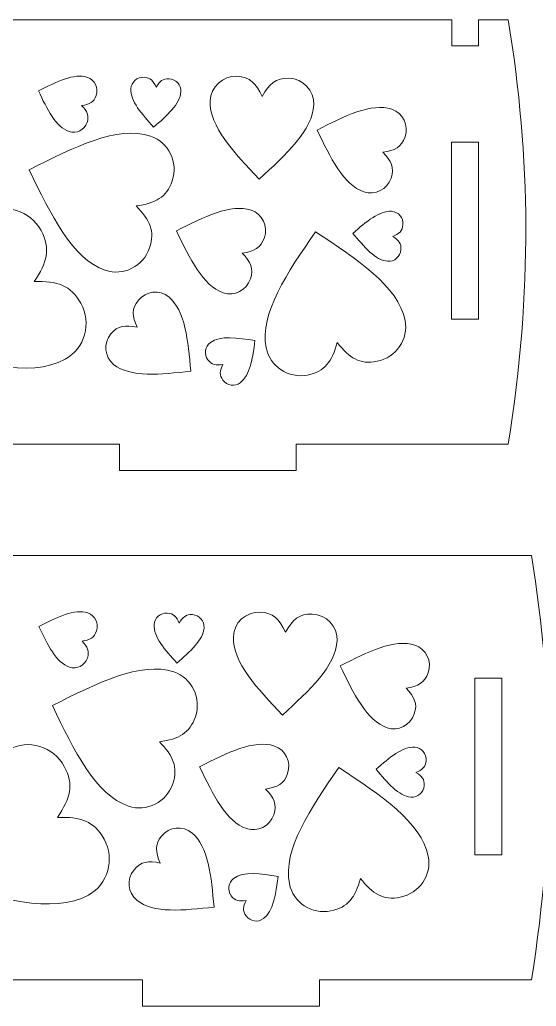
# Model space of a CAD drawing. Header units: millimetres. Extents: x -104 to 608, y -149 to 152.
# Drawn here: x 40.9 to 113.9, y -148.9 to -9.4 of the extents above; entities that cross this region are included whole.
import ezdxf

# ---------------------------------------------------------------- set-up
doc = ezdxf.new("R2010")
doc.units = ezdxf.units.MM
doc.header["$MEASUREMENT"] = 0
doc.layers.add('layer 1', color=7, linetype='Continuous')

msp = doc.modelspace()

# ---------------------------------------------------------------- linework, layer by layer
at = {"layer": 'layer 1', "color": 30, "lineweight": 20}
for points, knots in [([(-70.0676, -73.1348), (-70.0676, -73.1348), (-70.0676, -69.4196), (-70.0676, -69.4196), (-70.0676, -69.4196), (-80.0506, -69.4196), (-90.0336, -69.4196), (-100.0166, -69.4196), (-100.0166, -69.4196), (-103.1176, -50.6049), (-103.2074, -31.9286), (-100.5774, -13.165), (-100.5774, -13.165), (-100.4025, -11.917), (-100.2155, -10.6684), (-100.0166, -9.4195), (-100.0166, -9.4195), (-100.0166, -9.4195), (-95.8619, -9.4195), (-95.8619, -9.4195), (-95.8619, -9.4195), (-95.8619, -9.4195), (-95.8619, -13.1099), (-95.8619, -13.1099), (-95.8619, -13.1099), (-95.8619, -13.1099), (-92.0478, -13.1099), (-92.0478, -13.1099), (-92.0478, -13.1099), (-92.0478, -13.1099), (-92.0478, -9.4195), (-92.0478, -9.4195), (-92.0478, -9.4195), (-92.0478, -9.4195), (101.9808, -9.4195), (101.9808, -9.4195), (101.9808, -9.4195), (101.9808, -9.4195), (101.9808, -13.1149), (101.9808, -13.1149), (101.9808, -13.1149), (101.9808, -13.1149), (105.7765, -13.1149), (105.7765, -13.1149), (105.7765, -13.1149), (105.7765, -13.1149), (105.7765, -9.4195), (105.7765, -9.4195), (105.7765, -9.4195), (105.7765, -9.4195), (109.9834, -9.4195), (109.9834, -9.4195), (109.9834, -9.4195), (113.1584, -29.0227), (113.423, -47.6998), (109.9834, -69.4196), (109.9834, -69.4196), (109.9834, -69.4196), (79.9802, -69.4196), (79.9802, -69.4196), (79.9802, -69.4196), (79.9802, -69.4196), (79.9802, -73.1348), (79.9802, -73.1348), (79.9802, -73.1348), (79.9802, -73.1348), (54.9801, -73.1348), (54.9801, -73.1348), (54.9801, -73.1348), (54.9801, -73.1348), (54.9801, -69.4196), (54.9801, -69.4196), (54.9801, -69.4196), (54.9801, -69.4196), (17.4564, -69.4196), (17.4564, -69.4196), (17.4564, -69.4196), (17.4564, -69.4196), (17.4564, -73.1348), (17.4564, -73.1348), (17.4564, -73.1348), (17.4564, -73.1348), (-7.5437, -73.1348), (-7.5437, -73.1348), (-7.5437, -73.1348), (-7.5437, -73.1348), (-7.5437, -69.4196), (-7.5437, -69.4196), (-7.5437, -69.4196), (-7.5437, -69.4196), (-45.0675, -69.4196), (-45.0675, -69.4196), (-45.0675, -69.4196), (-45.0675, -69.4196), (-45.0675, -73.1348), (-45.0675, -73.1348), (-45.0675, -73.1348), (-45.0675, -73.1348), (-70.0676, -73.1348), (-70.0676, -73.1348)], [0, 0, 0, 0, 0.03846154, 0.03846154, 0.03846154, 0.03846154, 0.07692308, 0.07692308, 0.07692308, 0.07692308, 0.11538462, 0.11538462, 0.11538462, 0.11538462, 0.15384615, 0.15384615, 0.15384615, 0.15384615, 0.19230769, 0.19230769, 0.19230769, 0.19230769, 0.23076923, 0.23076923, 0.23076923, 0.23076923, 0.26923077, 0.26923077, 0.26923077, 0.26923077, 0.30769231, 0.30769231, 0.30769231, 0.30769231, 0.34615385, 0.34615385, 0.34615385, 0.34615385, 0.38461538, 0.38461538, 0.38461538, 0.38461538, 0.42307692, 0.42307692, 0.42307692, 0.42307692, 0.46153846, 0.46153846, 0.46153846, 0.46153846, 0.5, 0.5, 0.5, 0.5, 0.53846154, 0.53846154, 0.53846154, 0.53846154, 0.57692308, 0.57692308, 0.57692308, 0.57692308, 0.61538462, 0.61538462, 0.61538462, 0.61538462, 0.65384615, 0.65384615, 0.65384615, 0.65384615, 0.69230769, 0.69230769, 0.69230769, 0.69230769, 0.73076923, 0.73076923, 0.73076923, 0.73076923, 0.76923077, 0.76923077, 0.76923077, 0.76923077, 0.80769231, 0.80769231, 0.80769231, 0.80769231, 0.84615385, 0.84615385, 0.84615385, 0.84615385, 0.88461538, 0.88461538, 0.88461538, 0.88461538, 0.92307692, 0.92307692, 0.92307692, 0.92307692, 1, 1, 1, 1]), ([(49.6362, -21.5575), (50.4158, -22.3551), (50.7246, -22.9935), (50.4005, -23.9521), (50.4005, -23.9521), (50.0427, -25.0102), (48.9086, -25.5838), (47.869, -25.2323), (47.869, -25.2323), (45.9856, -24.5955), (44.7504, -22.0416), (43.5152, -19.488), (43.5152, -19.488), (46.0468, -18.2076), (48.5783, -16.9274), (50.4617, -17.5643), (50.4617, -17.5643), (51.5013, -17.9158), (52.0547, -19.0599), (51.6969, -20.1181), (51.6969, -20.1181), (51.3728, -21.0766), (50.7399, -21.3966), (49.6362, -21.5575)], [0, 0, 0, 0, 0.14285714, 0.14285714, 0.14285714, 0.14285714, 0.28571429, 0.28571429, 0.28571429, 0.28571429, 0.42857143, 0.42857143, 0.42857143, 0.42857143, 0.57142857, 0.57142857, 0.57142857, 0.57142857, 0.71428571, 0.71428571, 0.71428571, 0.71428571, 1, 1, 1, 1]), ([(60.1607, -18.9609), (60.6552, -18.1188), (61.1234, -17.7111), (62.0077, -17.7644), (62.0077, -17.7644), (62.9839, -17.8231), (63.7294, -18.6493), (63.6715, -19.6085), (63.6715, -19.6085), (63.5669, -21.346), (61.6936, -22.977), (59.8204, -24.6079), (59.8204, -24.6079), (58.1564, -22.7637), (56.4925, -20.9196), (56.5973, -19.1822), (56.5973, -19.1822), (56.6551, -18.223), (57.4944, -17.4923), (58.4705, -17.5512), (58.4705, -17.5512), (59.3548, -17.6045), (59.7707, -18.0655), (60.1607, -18.9609)], [0, 0, 0, 0, 0.14285714, 0.14285714, 0.14285714, 0.14285714, 0.28571429, 0.28571429, 0.28571429, 0.28571429, 0.42857143, 0.42857143, 0.42857143, 0.42857143, 0.57142857, 0.57142857, 0.57142857, 0.57142857, 0.71428571, 0.71428571, 0.71428571, 0.71428571, 1, 1, 1, 1]), ([(75.1753, -20.2568), (76.1582, -18.4898), (77.1078, -17.6233), (78.9409, -17.6909), (78.9409, -17.6909), (80.9643, -17.7657), (82.5472, -19.4396), (82.4738, -21.4277), (82.4738, -21.4277), (82.3409, -25.0294), (78.5422, -28.4956), (74.7434, -31.9619), (74.7434, -31.9619), (71.2103, -28.2251), (67.6774, -24.4883), (67.8104, -20.8867), (67.8104, -20.8867), (67.8838, -18.8986), (69.5855, -17.3457), (71.609, -17.4204), (71.609, -17.4204), (73.442, -17.488), (74.3252, -18.4223), (75.1753, -20.2568)], [0, 0, 0, 0, 0.14285714, 0.14285714, 0.14285714, 0.14285714, 0.28571429, 0.28571429, 0.28571429, 0.28571429, 0.42857143, 0.42857143, 0.42857143, 0.42857143, 0.57142857, 0.57142857, 0.57142857, 0.57142857, 0.71428571, 0.71428571, 0.71428571, 0.71428571, 1, 1, 1, 1]), ([(92.2445, -28.1609), (93.431, -29.3746), (93.9009, -30.3462), (93.4077, -31.8049), (93.4077, -31.8049), (92.8632, -33.4151), (91.1373, -34.288), (89.5552, -33.7531), (89.5552, -33.7531), (86.6891, -32.784), (84.8093, -28.8976), (82.9296, -25.0114), (82.9296, -25.0114), (86.7822, -23.063), (90.6347, -21.1148), (93.5008, -22.084), (93.5008, -22.084), (95.0828, -22.6189), (95.925, -24.36), (95.3805, -25.9703), (95.3805, -25.9703), (94.8873, -27.429), (93.9242, -27.916), (92.2445, -28.1609)], [0, 0, 0, 0, 0.14285714, 0.14285714, 0.14285714, 0.14285714, 0.28571429, 0.28571429, 0.28571429, 0.28571429, 0.42857143, 0.42857143, 0.42857143, 0.42857143, 0.57142857, 0.57142857, 0.57142857, 0.57142857, 0.71428571, 0.71428571, 0.71428571, 0.71428571, 1, 1, 1, 1]), ([(57.3472, -35.7518), (59.2757, -37.7245), (60.0393, -39.3036), (59.2377, -41.6743), (59.2377, -41.6743), (58.3528, -44.2914), (55.5477, -45.7101), (52.9765, -44.8405), (52.9765, -44.8405), (48.3182, -43.2655), (45.2633, -36.9493), (42.2084, -30.6329), (42.2084, -30.6329), (48.4696, -27.4666), (54.7309, -24.3004), (59.389, -25.8753), (59.389, -25.8753), (61.9603, -26.7448), (63.3289, -29.5744), (62.4439, -32.1916), (62.4439, -32.1916), (61.6425, -34.5623), (60.0771, -35.3538), (57.3472, -35.7518)], [0, 0, 0, 0, 0.14285714, 0.14285714, 0.14285714, 0.14285714, 0.28571429, 0.28571429, 0.28571429, 0.28571429, 0.42857143, 0.42857143, 0.42857143, 0.42857143, 0.57142857, 0.57142857, 0.57142857, 0.57142857, 0.71428571, 0.71428571, 0.71428571, 0.71428571, 1, 1, 1, 1]), ([(101.9765, -26.7443), (101.9765, -26.7443), (105.7765, -26.7443), (105.7765, -26.7443), (105.7765, -26.7443), (105.7765, -26.7443), (105.7765, -51.7444), (105.7765, -51.7444), (105.7765, -51.7444), (105.7765, -51.7444), (101.9765, -51.7444), (101.9765, -51.7444), (101.9765, -51.7444), (101.9765, -51.7444), (101.9765, -26.7443), (101.9765, -26.7443)], [0, 0, 0, 0, 0.2, 0.2, 0.2, 0.2, 0.4, 0.4, 0.4, 0.4, 0.6, 0.6, 0.6, 0.6, 1, 1, 1, 1]), ([(42.9183, -46.4412), (46.1511, -46.342), (48.12, -46.9357), (49.5304, -49.5085), (49.5304, -49.5085), (51.0874, -52.3489), (50.0863, -55.8957), (47.2958, -57.4254), (47.2958, -57.4254), (42.2404, -60.1965), (34.3643, -57.8222), (26.4882, -55.4476), (26.4882, -55.4476), (28.7229, -47.5309), (30.9576, -39.6141), (36.0131, -36.8428), (36.0131, -36.8428), (38.8035, -35.3131), (42.332, -36.3768), (43.8891, -39.2172), (43.8891, -39.2172), (45.2994, -41.7901), (44.7408, -43.7693), (42.9183, -46.4412)], [0, 0, 0, 0, 0.14285714, 0.14285714, 0.14285714, 0.14285714, 0.28571429, 0.28571429, 0.28571429, 0.28571429, 0.42857143, 0.42857143, 0.42857143, 0.42857143, 0.57142857, 0.57142857, 0.57142857, 0.57142857, 0.71428571, 0.71428571, 0.71428571, 0.71428571, 1, 1, 1, 1]), ([(72.3546, -42.4205), (73.5411, -43.6342), (74.011, -44.6058), (73.5178, -46.0645), (73.5178, -46.0645), (72.9733, -47.6747), (71.2474, -48.5476), (69.6653, -48.0127), (69.6653, -48.0127), (66.7992, -47.0436), (64.9194, -43.1572), (63.0397, -39.271), (63.0397, -39.271), (66.8923, -37.3226), (70.7448, -35.3744), (73.6109, -36.3436), (73.6109, -36.3436), (75.1929, -36.8785), (76.0351, -38.6196), (75.4906, -40.2299), (75.4906, -40.2299), (74.9974, -41.6886), (74.0343, -42.1756), (72.3546, -42.4205)], [0, 0, 0, 0, 0.14285714, 0.14285714, 0.14285714, 0.14285714, 0.28571429, 0.28571429, 0.28571429, 0.28571429, 0.42857143, 0.42857143, 0.42857143, 0.42857143, 0.57142857, 0.57142857, 0.57142857, 0.57142857, 0.71428571, 0.71428571, 0.71428571, 0.71428571, 1, 1, 1, 1]), ([(93.6415, -40.0731), (94.4741, -40.5834), (94.8729, -41.0592), (94.8028, -41.9424), (94.8028, -41.9424), (94.7257, -42.9173), (93.8855, -43.647), (92.9276, -43.571), (92.9276, -43.571), (91.1924, -43.4335), (89.5971, -41.5297), (88.0019, -39.626), (88.0019, -39.626), (89.8773, -37.9972), (91.7525, -36.3685), (93.4877, -36.5061), (93.4877, -36.5061), (94.4456, -36.5821), (95.1603, -37.435), (95.0829, -38.4098), (95.0829, -38.4098), (95.0129, -39.293), (94.5441, -39.7001), (93.6415, -40.0731)], [0, 0, 0, 0, 0.14285714, 0.14285714, 0.14285714, 0.14285714, 0.28571429, 0.28571429, 0.28571429, 0.28571429, 0.42857143, 0.42857143, 0.42857143, 0.42857143, 0.57142857, 0.57142857, 0.57142857, 0.57142857, 0.71428571, 0.71428571, 0.71428571, 0.71428571, 1, 1, 1, 1]), ([(85.7966, -55.0635), (85.0441, -57.7176), (84.054, -59.1653), (81.5985, -59.6489), (81.5985, -59.6489), (78.8879, -60.1826), (76.2622, -58.4546), (75.7378, -55.7914), (75.7378, -55.7914), (74.7877, -50.9667), (78.7483, -45.1753), (82.709, -39.3837), (82.709, -39.3837), (88.5698, -43.2412), (94.4305, -47.0987), (95.3805, -51.9233), (95.3805, -51.9233), (95.9049, -54.5864), (94.1307, -57.1811), (91.42, -57.7148), (91.42, -57.7148), (88.9646, -58.1984), (87.4995, -57.2339), (85.7966, -55.0635)], [0, 0, 0, 0, 0.14285714, 0.14285714, 0.14285714, 0.14285714, 0.28571429, 0.28571429, 0.28571429, 0.28571429, 0.42857143, 0.42857143, 0.42857143, 0.42857143, 0.57142857, 0.57142857, 0.57142857, 0.57142857, 0.71428571, 0.71428571, 0.71428571, 0.71428571, 1, 1, 1, 1]), ([(57.4648, -52.893), (56.7796, -51.34), (56.6806, -50.2653), (57.6543, -49.0725), (57.6543, -49.0725), (58.7293, -47.7558), (60.6517, -47.5441), (61.9455, -48.6002), (61.9455, -48.6002), (64.2892, -50.5135), (64.6856, -54.8123), (65.0819, -59.1111), (65.0819, -59.1111), (60.7906, -59.5835), (56.4994, -60.0557), (54.1558, -58.1424), (54.1558, -58.1424), (52.862, -57.0863), (52.6844, -55.1604), (53.7594, -53.8436), (53.7594, -53.8436), (54.7332, -52.6509), (55.8059, -52.5327), (57.4648, -52.893)], [0, 0, 0, 0, 0.14285714, 0.14285714, 0.14285714, 0.14285714, 0.28571429, 0.28571429, 0.28571429, 0.28571429, 0.42857143, 0.42857143, 0.42857143, 0.42857143, 0.57142857, 0.57142857, 0.57142857, 0.57142857, 0.71428571, 0.71428571, 0.71428571, 0.71428571, 1, 1, 1, 1]), ([(69.6062, -58.1586), (68.6433, -58.3211), (68.03, -58.2245), (67.5024, -57.5128), (67.5024, -57.5128), (66.9199, -56.7272), (67.0737, -55.6251), (67.8456, -55.0529), (67.8456, -55.0529), (69.2439, -54.0162), (71.6975, -54.4029), (74.1509, -54.7896), (74.1509, -54.7896), (73.8077, -57.2497), (73.4645, -59.7096), (72.0661, -60.7462), (72.0661, -60.7462), (71.2942, -61.3184), (70.195, -61.1452), (69.6127, -60.3595), (69.6127, -60.3595), (69.0851, -59.6478), (69.1709, -59.0329), (69.6062, -58.1586)], [0, 0, 0, 0, 0.14285714, 0.14285714, 0.14285714, 0.14285714, 0.28571429, 0.28571429, 0.28571429, 0.28571429, 0.42857143, 0.42857143, 0.42857143, 0.42857143, 0.57142857, 0.57142857, 0.57142857, 0.57142857, 0.71428571, 0.71428571, 0.71428571, 0.71428571, 1, 1, 1, 1]), ([(17.3445, -85.1807), (52.1, -85.1807), (78.5128, -85.1807), (113.2683, -85.1807), (113.2683, -85.1807), (116.4433, -104.7839), (116.7079, -123.461), (113.2683, -145.1808), (113.2683, -145.1808), (113.2683, -145.1808), (83.2651, -145.1808), (83.2651, -145.1808), (83.2651, -145.1808), (83.2651, -145.1808), (83.2651, -148.896), (83.2651, -148.896), (83.2651, -148.896), (83.2651, -148.896), (58.265, -148.896), (58.265, -148.896), (58.265, -148.896), (58.265, -148.896), (58.265, -145.1808), (58.265, -145.1808), (58.265, -145.1808), (58.265, -145.1808), (20.7413, -145.1808), (20.7413, -145.1808), (20.7413, -145.1808), (20.7413, -145.1808), (20.7413, -148.896), (20.7413, -148.896), (20.7413, -148.896), (20.7413, -148.896), (-4.2588, -148.896), (-4.2588, -148.896), (-4.2588, -148.896), (-4.2588, -148.896), (-4.2588, -145.1808), (-4.2588, -145.1808), (-4.2588, -145.1808), (-4.2588, -145.1808), (-41.7826, -145.1808), (-41.7826, -145.1808), (-41.7826, -145.1808), (-41.7826, -145.1808), (-41.7826, -148.896), (-41.7826, -148.896), (-41.7826, -148.896), (-41.7826, -148.896), (-66.7827, -148.896), (-66.7827, -148.896), (-66.7827, -148.896), (-66.7827, -148.896), (-66.7827, -145.1808), (-66.7827, -145.1808), (-66.7827, -145.1808), (-76.7657, -145.1808), (-86.7487, -145.1808), (-96.7317, -145.1808), (-96.7317, -145.1808), (-100.039, -125.1146), (-99.9212, -105.2058), (-96.7317, -85.1807), (-96.7317, -85.1807), (-61.4872, -85.1807), (-36.0076, -85.1807), (-0.7631, -85.1807)], [0, 0, 0, 0, 0.05555556, 0.05555556, 0.05555556, 0.05555556, 0.11111111, 0.11111111, 0.11111111, 0.11111111, 0.16666667, 0.16666667, 0.16666667, 0.16666667, 0.22222222, 0.22222222, 0.22222222, 0.22222222, 0.27777778, 0.27777778, 0.27777778, 0.27777778, 0.33333333, 0.33333333, 0.33333333, 0.33333333, 0.38888889, 0.38888889, 0.38888889, 0.38888889, 0.44444444, 0.44444444, 0.44444444, 0.44444444, 0.5, 0.5, 0.5, 0.5, 0.55555556, 0.55555556, 0.55555556, 0.55555556, 0.61111111, 0.61111111, 0.61111111, 0.61111111, 0.66666667, 0.66666667, 0.66666667, 0.66666667, 0.72222222, 0.72222222, 0.72222222, 0.72222222, 0.77777778, 0.77777778, 0.77777778, 0.77777778, 0.83333333, 0.83333333, 0.83333333, 0.83333333, 0.88888889, 0.88888889, 0.88888889, 0.88888889, 1, 1, 1, 1]), ([(49.6843, -97.2728), (50.4639, -98.0704), (50.7727, -98.7088), (50.4486, -99.6674), (50.4486, -99.6674), (50.0908, -100.7255), (48.9567, -101.2991), (47.9171, -100.9476), (47.9171, -100.9476), (46.0337, -100.3108), (44.7985, -97.7569), (43.5633, -95.2033), (43.5633, -95.2033), (46.0949, -93.9229), (48.6264, -92.6427), (50.5098, -93.2796), (50.5098, -93.2796), (51.5494, -93.6311), (52.1028, -94.7752), (51.745, -95.8334), (51.745, -95.8334), (51.4209, -96.7919), (50.788, -97.1119), (49.6843, -97.2728)], [0, 0, 0, 0, 0.14285714, 0.14285714, 0.14285714, 0.14285714, 0.28571429, 0.28571429, 0.28571429, 0.28571429, 0.42857143, 0.42857143, 0.42857143, 0.42857143, 0.57142857, 0.57142857, 0.57142857, 0.57142857, 0.71428571, 0.71428571, 0.71428571, 0.71428571, 1, 1, 1, 1]), ([(63.4456, -94.7221), (63.9401, -93.88), (64.4083, -93.4723), (65.2926, -93.5256), (65.2926, -93.5256), (66.2688, -93.5843), (67.0143, -94.4105), (66.9564, -95.3697), (66.9564, -95.3697), (66.8518, -97.1072), (64.9785, -98.7382), (63.1053, -100.3691), (63.1053, -100.3691), (61.4413, -98.5249), (59.7774, -96.6808), (59.8822, -94.9434), (59.8822, -94.9434), (59.94, -93.9842), (60.7793, -93.2535), (61.7554, -93.3124), (61.7554, -93.3124), (62.6397, -93.3657), (63.0556, -93.8267), (63.4456, -94.7221)], [0, 0, 0, 0, 0.14285714, 0.14285714, 0.14285714, 0.14285714, 0.28571429, 0.28571429, 0.28571429, 0.28571429, 0.42857143, 0.42857143, 0.42857143, 0.42857143, 0.57142857, 0.57142857, 0.57142857, 0.57142857, 0.71428571, 0.71428571, 0.71428571, 0.71428571, 1, 1, 1, 1]), ([(78.4602, -96.018), (79.4431, -94.251), (80.3927, -93.3845), (82.2258, -93.4521), (82.2258, -93.4521), (84.2492, -93.5269), (85.8321, -95.2008), (85.7587, -97.1889), (85.7587, -97.1889), (85.6258, -100.7906), (81.8271, -104.2568), (78.0283, -107.7231), (78.0283, -107.7231), (74.4952, -103.9863), (70.9623, -100.2495), (71.0953, -96.6479), (71.0953, -96.6479), (71.1687, -94.6598), (72.8704, -93.1069), (74.8939, -93.1816), (74.8939, -93.1816), (76.7269, -93.2492), (77.6101, -94.1835), (78.4602, -96.018)], [0, 0, 0, 0, 0.14285714, 0.14285714, 0.14285714, 0.14285714, 0.28571429, 0.28571429, 0.28571429, 0.28571429, 0.42857143, 0.42857143, 0.42857143, 0.42857143, 0.57142857, 0.57142857, 0.57142857, 0.57142857, 0.71428571, 0.71428571, 0.71428571, 0.71428571, 1, 1, 1, 1]), ([(95.5294, -103.9221), (96.7159, -105.1358), (97.1858, -106.1074), (96.6926, -107.5661), (96.6926, -107.5661), (96.1481, -109.1763), (94.4222, -110.0492), (92.8401, -109.5143), (92.8401, -109.5143), (89.974, -108.5452), (88.0942, -104.6588), (86.2145, -100.7726), (86.2145, -100.7726), (90.0671, -98.8242), (93.9196, -96.876), (96.7857, -97.8452), (96.7857, -97.8452), (98.3677, -98.3801), (99.2099, -100.1212), (98.6654, -101.7315), (98.6654, -101.7315), (98.1722, -103.1902), (97.2091, -103.6772), (95.5294, -103.9221)], [0, 0, 0, 0, 0.14285714, 0.14285714, 0.14285714, 0.14285714, 0.28571429, 0.28571429, 0.28571429, 0.28571429, 0.42857143, 0.42857143, 0.42857143, 0.42857143, 0.57142857, 0.57142857, 0.57142857, 0.57142857, 0.71428571, 0.71428571, 0.71428571, 0.71428571, 1, 1, 1, 1]), ([(60.6321, -111.513), (62.5606, -113.4857), (63.3242, -115.0648), (62.5226, -117.4355), (62.5226, -117.4355), (61.6377, -120.0526), (58.8326, -121.4713), (56.2614, -120.6017), (56.2614, -120.6017), (51.6031, -119.0267), (48.5482, -112.7105), (45.4933, -106.3941), (45.4933, -106.3941), (51.7545, -103.2278), (58.0158, -100.0616), (62.6739, -101.6365), (62.6739, -101.6365), (65.2452, -102.506), (66.6138, -105.3356), (65.7288, -107.9528), (65.7288, -107.9528), (64.9274, -110.3235), (63.362, -111.115), (60.6321, -111.513)], [0, 0, 0, 0, 0.14285714, 0.14285714, 0.14285714, 0.14285714, 0.28571429, 0.28571429, 0.28571429, 0.28571429, 0.42857143, 0.42857143, 0.42857143, 0.42857143, 0.57142857, 0.57142857, 0.57142857, 0.57142857, 0.71428571, 0.71428571, 0.71428571, 0.71428571, 1, 1, 1, 1]), ([(105.2614, -102.5055), (105.2614, -102.5055), (109.0614, -102.5055), (109.0614, -102.5055), (109.0614, -102.5055), (109.0614, -102.5055), (109.0614, -127.5056), (109.0614, -127.5056), (109.0614, -127.5056), (109.0614, -127.5056), (105.2614, -127.5056), (105.2614, -127.5056), (105.2614, -127.5056), (105.2614, -127.5056), (105.2614, -102.5055), (105.2614, -102.5055)], [0, 0, 0, 0, 0.2, 0.2, 0.2, 0.2, 0.4, 0.4, 0.4, 0.4, 0.6, 0.6, 0.6, 0.6, 1, 1, 1, 1]), ([(46.2032, -122.2024), (49.436, -122.1032), (51.4049, -122.6969), (52.8153, -125.2697), (52.8153, -125.2697), (54.3723, -128.1101), (53.3712, -131.6569), (50.5807, -133.1866), (50.5807, -133.1866), (45.5253, -135.9577), (37.6492, -133.5834), (29.7731, -131.2088), (29.7731, -131.2088), (32.0078, -123.2921), (34.2425, -115.3753), (39.298, -112.604), (39.298, -112.604), (42.0884, -111.0743), (45.6169, -112.138), (47.174, -114.9784), (47.174, -114.9784), (48.5843, -117.5513), (48.0257, -119.5305), (46.2032, -122.2024)], [0, 0, 0, 0, 0.14285714, 0.14285714, 0.14285714, 0.14285714, 0.28571429, 0.28571429, 0.28571429, 0.28571429, 0.42857143, 0.42857143, 0.42857143, 0.42857143, 0.57142857, 0.57142857, 0.57142857, 0.57142857, 0.71428571, 0.71428571, 0.71428571, 0.71428571, 1, 1, 1, 1]), ([(75.6395, -118.1817), (76.826, -119.3954), (77.2959, -120.367), (76.8027, -121.8257), (76.8027, -121.8257), (76.2582, -123.4359), (74.5323, -124.3088), (72.9502, -123.7739), (72.9502, -123.7739), (70.0841, -122.8048), (68.2043, -118.9184), (66.3246, -115.0322), (66.3246, -115.0322), (70.1772, -113.0838), (74.0297, -111.1356), (76.8958, -112.1048), (76.8958, -112.1048), (78.4778, -112.6397), (79.32, -114.3808), (78.7755, -115.9911), (78.7755, -115.9911), (78.2823, -117.4498), (77.3192, -117.9368), (75.6395, -118.1817)], [0, 0, 0, 0, 0.14285714, 0.14285714, 0.14285714, 0.14285714, 0.28571429, 0.28571429, 0.28571429, 0.28571429, 0.42857143, 0.42857143, 0.42857143, 0.42857143, 0.57142857, 0.57142857, 0.57142857, 0.57142857, 0.71428571, 0.71428571, 0.71428571, 0.71428571, 1, 1, 1, 1]), ([(96.9264, -115.8343), (97.759, -116.3446), (98.1578, -116.8204), (98.0877, -117.7036), (98.0877, -117.7036), (98.0106, -118.6785), (97.1704, -119.4082), (96.2125, -119.3322), (96.2125, -119.3322), (94.4773, -119.1947), (92.882, -117.2909), (91.2868, -115.3872), (91.2868, -115.3872), (93.1622, -113.7584), (95.0374, -112.1297), (96.7726, -112.2673), (96.7726, -112.2673), (97.7305, -112.3433), (98.4452, -113.1962), (98.3678, -114.171), (98.3678, -114.171), (98.2978, -115.0542), (97.829, -115.4613), (96.9264, -115.8343)], [0, 0, 0, 0, 0.14285714, 0.14285714, 0.14285714, 0.14285714, 0.28571429, 0.28571429, 0.28571429, 0.28571429, 0.42857143, 0.42857143, 0.42857143, 0.42857143, 0.57142857, 0.57142857, 0.57142857, 0.57142857, 0.71428571, 0.71428571, 0.71428571, 0.71428571, 1, 1, 1, 1]), ([(89.0815, -130.8247), (88.329, -133.4788), (87.3389, -134.9265), (84.8834, -135.4101), (84.8834, -135.4101), (82.1728, -135.9438), (79.5471, -134.2158), (79.0227, -131.5526), (79.0227, -131.5526), (78.0726, -126.7279), (82.0332, -120.9365), (85.9939, -115.1449), (85.9939, -115.1449), (91.8547, -119.0024), (97.7154, -122.8599), (98.6654, -127.6845), (98.6654, -127.6845), (99.1898, -130.3476), (97.4156, -132.9423), (94.7049, -133.476), (94.7049, -133.476), (92.2495, -133.9596), (90.7844, -132.9951), (89.0815, -130.8247)], [0, 0, 0, 0, 0.14285714, 0.14285714, 0.14285714, 0.14285714, 0.28571429, 0.28571429, 0.28571429, 0.28571429, 0.42857143, 0.42857143, 0.42857143, 0.42857143, 0.57142857, 0.57142857, 0.57142857, 0.57142857, 0.71428571, 0.71428571, 0.71428571, 0.71428571, 1, 1, 1, 1]), ([(60.7497, -128.6542), (60.0645, -127.1012), (59.9655, -126.0265), (60.9392, -124.8337), (60.9392, -124.8337), (62.0142, -123.517), (63.9366, -123.3053), (65.2304, -124.3614), (65.2304, -124.3614), (67.5741, -126.2747), (67.9705, -130.5735), (68.3668, -134.8723), (68.3668, -134.8723), (64.0755, -135.3447), (59.7843, -135.8169), (57.4407, -133.9036), (57.4407, -133.9036), (56.1469, -132.8475), (55.9693, -130.9216), (57.0443, -129.6048), (57.0443, -129.6048), (58.0181, -128.4121), (59.0908, -128.2939), (60.7497, -128.6542)], [0, 0, 0, 0, 0.14285714, 0.14285714, 0.14285714, 0.14285714, 0.28571429, 0.28571429, 0.28571429, 0.28571429, 0.42857143, 0.42857143, 0.42857143, 0.42857143, 0.57142857, 0.57142857, 0.57142857, 0.57142857, 0.71428571, 0.71428571, 0.71428571, 0.71428571, 1, 1, 1, 1]), ([(72.8911, -133.9198), (71.9282, -134.0823), (71.3149, -133.9857), (70.7873, -133.274), (70.7873, -133.274), (70.2048, -132.4884), (70.3586, -131.3863), (71.1305, -130.8141), (71.1305, -130.8141), (72.5288, -129.7774), (74.9824, -130.1641), (77.4358, -130.5508), (77.4358, -130.5508), (77.0926, -133.0109), (76.7494, -135.4708), (75.351, -136.5074), (75.351, -136.5074), (74.5791, -137.0796), (73.4799, -136.9064), (72.8976, -136.1207), (72.8976, -136.1207), (72.37, -135.409), (72.4558, -134.7941), (72.8911, -133.9198)], [0, 0, 0, 0, 0.14285714, 0.14285714, 0.14285714, 0.14285714, 0.28571429, 0.28571429, 0.28571429, 0.28571429, 0.42857143, 0.42857143, 0.42857143, 0.42857143, 0.57142857, 0.57142857, 0.57142857, 0.57142857, 0.71428571, 0.71428571, 0.71428571, 0.71428571, 1, 1, 1, 1])]:
    msp.add_open_spline(points, degree=3, knots=knots, dxfattribs=at)

doc.saveas('drawing.dxf')
